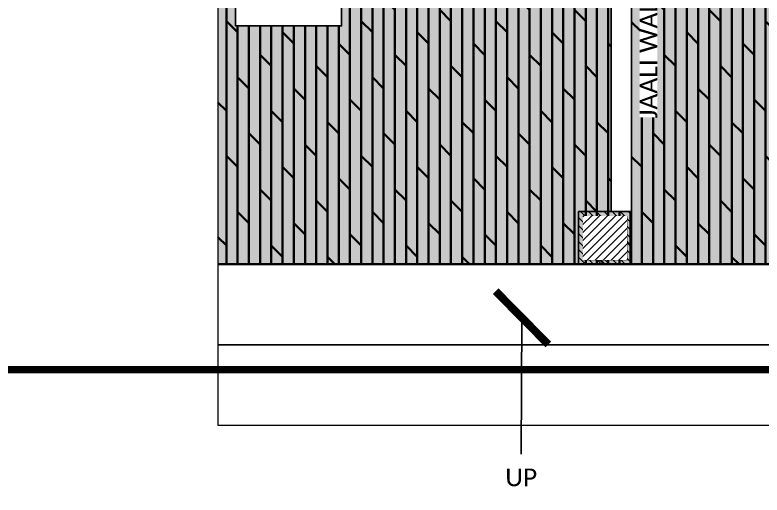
# Model space of a CAD drawing. Header units: millimetres. Extents: x -179928 to 528275, y -469666 to 511935.
# Drawn here: x 168550 to 172775, y 80000 to 82717 of the extents above; entities that cross this region are included whole.
import ezdxf

# ---------------------------------------------------------------- set-up
doc = ezdxf.new("R2010")
doc.units = ezdxf.units.MM
doc.set_wipeout_variables(frame=1)
doc.linetypes.add('DASHED', pattern=[0.75, 0.5, -0.25])
for name, color, linetype in [('ad-Arrow', 32, 'Continuous'), ('ad-Elevation 10', 8, 'Continuous'), ('ad-Furniture', 8, 'Continuous'), ('ad-MS Columns', 1, 'Continuous'), ('ad-Plinth', 8, 'Continuous'), ('ad-Primary Roof', 5, 'Continuous'), ('ad-RCC', 3, 'Continuous'), ('ad-RCC Hatch', 125, 'Continuous'), ('ad-Text main', 7, 'Continuous'), ('ad-Verandah', 33, 'Continuous')]:
    doc.layers.add(name, color=color, linetype=linetype)
doc.layers.add('ad-Landscape', color=94, linetype='Continuous', lineweight=35)
doc.styles.add('6 U T S R N_Corridor-Basement$0$Standard', font='arial.ttf')
doc.styles.get("Standard").update_dxf_attribs({"font": 'arial.ttf'})
doc.dimstyles.new('A-100-DIM-INT (MM-FT)', dxfattribs={"dimscale": 50, "dimtxt": 2.4, "dimasz": 1, "dimexe": 5, "dimexo": 100, "dimgap": 1, "dimtad": 0, "dimdec": 0, "dimdsep": 46, "dimtxsty": 'Standard', "dimblk": 'ARCHTICK', "dimcen": 0.025, "dimse1": 1, "dimse2": 1, "dimclrd": 256, "dimclre": 256, "dimclrt": 256, "dimazin": 2, "dimtfac": 1, "dimtdec": 0, "dimtix": 1, "dimtmove": 2, "dimatfit": 3, "dimldrblk": 'ARCHTICK', "dimfxl": 1, "dimtolj": 1, "dimtzin": 0, "dimarcsym": 0})

# ---------------------------------------------------------------- blocks, each defined once
blk = doc.blocks.new('1625E_Roof Plan')
at = {"layer": 'ad-Primary Roof', "linetype": 'DASHED', "ltscale": 2, "const_width": 40}
blk.add_lwpolyline([(12570, -2645), (2380, -2645), (7475, 2255)], close=True, dxfattribs=at)
blk = doc.blocks.new('A$C42b14ea2')
at = {"layer": 'ad-RCC Hatch', "transparency": 33554687}
h = blk.add_hatch(dxfattribs=at)
h.set_pattern_fill('ANSI31', color=256, scale=10)
h.set_pattern_definition([(45, (13250, 8645), (-22.45064, 22.45064), [])])
h.paths.add_polyline_path([(0, 0), (300, 0), (300, 300), (0, 300)])
at = {"layer": 'ad-RCC'}
blk.add_lwpolyline([(0, 0), (300, 0), (300, 300), (0, 300)], close=True, dxfattribs=at)
blk = doc.blocks.new('1625E_Columns')
at = {"layer": 'ad-RCC', "xscale": -1}
blk.add_blockref('A$C42b14ea2', (8540, -2050), dxfattribs=at)
blk = doc.blocks.new('zw$B0BD')
blk.add_wipeout([(0, 0), (250, 0), (250, -250), (0, -250)])
at = {"layer": 'ad-MS Columns'}
h = blk.add_hatch(dxfattribs=at)
h.set_pattern_fill('ANSI31', color=256, scale=10)
h.set_pattern_definition([(45, (4e-12, -250), (-22.4506, 22.4506), [])])
h.paths.add_polyline_path([(0, 0), (250, 0), (250, -250), (0, -250)])
at = {"layer": 'ad-MS Columns', "const_width": 1}
blk.add_lwpolyline([(0, 0), (250, 0), (250, -250), (0, -250)], close=True, dxfattribs=at)
blk = doc.blocks.new('zw$BD87')
at = {"layer": 'ad-MS Columns'}
blk.add_blockref('zw$B0BD', (-3855, -1775), dxfattribs=at)
blk = doc.blocks.new('_ArchTick')
at = {"color": 0, "linetype": 'ByBlock', "const_width": 0.15}
blk.add_lwpolyline([(-0.5, -0.5), (0.5, 0.5)], dxfattribs=at)
blk = doc.blocks.new('zw$D357')
at = {"layer": 'ad-Elevation 10', "insert": (210.4, -857.9), "char_height": 100, "width": 720.07, "attachment_point": 5, "rotation": 90, "style": '6 U T S R N_Corridor-Basement$0$Standard', "bg_fill": 3, "box_fill_scale": 1, "bg_fill_color": 257, "bg_fill_transparency": 0}
blk.add_mtext('{\\fCalibri Light|b0|i0|c0|p34;JAALI WALL}', dxfattribs=at)
blk.add_wipeout([(0, 0), (115, 0), (115, -1750), (0, -1750)])
at = {"layer": 'ad-Elevation 10'}
blk.add_lwpolyline([(115, -1750), (115, 0), (0, 0), (0, -1750)], close=True, dxfattribs=at)
blk = doc.blocks.new('zw$3FE3')
blk.add_wipeout([(-300, -300), (-300, 300), (300, 300), (300, -300)])
at = {"layer": 'ad-Furniture'}
blk.add_lwpolyline([(-300, -300), (300, -300), (300, 300), (-300, 300)], close=True, dxfattribs=at)
at = {"layer": 'ad-Furniture', "insert": (0, 0), "char_height": 100, "width": 393.189, "attachment_point": 5, "bg_fill": 2}
blk.add_mtext('\\pxqc;W.M', dxfattribs=at)
blk = doc.blocks.new('A$C92fa9908')
at = {"layer": 'ad-Verandah', "lineweight": 9}
blk.add_lwpolyline([(13650, 4745), (12120, 4745), (12120, 0), (6200, 0), (6200, -2045), (13650, -2045)], close=True, dxfattribs=at)
blk = doc.blocks.new('zw$C194')
at = {"layer": 'ad-Plinth', "ltscale": 5}
blk.add_blockref('A$C92fa9908', (-28341.2, -345403.9), dxfattribs=at)
blk = doc.blocks.new("Villa's Boundary")
at = {"ltscale": 5}
blk.add_blockref('zw$C194', (191838.8, 428758.8), dxfattribs=at)
blk = doc.blocks.new('1625_East Villa')
at = {"transparency": 33554559}
h = blk.add_hatch(color=43, dxfattribs=at)
h.dxf.hatch_style = 1
h.paths.add_polyline_path([(13640, 4745), (12120, 4745), (12120, 0), (6200, 0), (6200, -2050), (13640, -2050)])
at = {"layer": 'ad-Landscape', "transparency": 33554687}
h = blk.add_hatch(dxfattribs=at)
h.set_pattern_fill('DOLMIT', color=44, scale=10, angle=90)
h.set_pattern_definition([(90, (-1084315.54, 674820.024), (-63.5, 5e-14), []), (135, (-1084315.54, 674820.02), (-126.999913, -126.999913), [89.80256, -179.605122])])
h.paths.add_polyline_path([(13640, 4745), (12120, 4745), (12120, 0), (6200, 0), (6200, -2050), (13640, -2050)])
at = {"layer": 'ad-Verandah', "lineweight": 9}
for points in [[(13640, 4745), (12120, 4745), (12120, 0), (6200, 0), (6200, -2050), (13640, -2050)], [(6200, -2050), (6200, -2505), (9750, -2505), (9750, -2050)], [(6200, -2505), (6200, -2960), (9750, -2960), (9750, -2505)]]:
    blk.add_lwpolyline(points, close=True, dxfattribs=at)
at = {"layer": 'ad-Text main', "insert": (7915.7, -3255.2), "char_height": 100, "width": 207.6, "attachment_point": 5, "style": '6 U T S R N_Corridor-Basement$0$Standard', "bg_fill": 2}
blk.add_mtext('{\\fCalibri Light|b0|i0|c0|p34;UP}', dxfattribs=at)
at = {"layer": 'ad-Arrow'}
blk.add_leader([(7920, -2351.7, 0), (7915, -3123.3)], dimstyle='A-100-DIM-INT (MM-FT)', override={"dimscale": 1, "dimasz": 300, "dimgap": 50, "dimtad": 0}, dxfattribs=at)
at = {"layer": 'ad-Furniture'}
for name, p in [('zw$D357', (8425, 0)), ('zw$3FE3', (6600, -400))]:
    blk.add_blockref(name, p, dxfattribs=at)
blk.add_blockref('1625E_Roof Plan', (0, 0))
blk.add_blockref('1625E_Columns', (0, 0))
at = {"layer": 'ad-MS Columns'}
blk.add_blockref('zw$BD87', (12120, 0), dxfattribs=at)
blk = doc.blocks.new("All Plot's Villa Plans")
at = {"ltscale": 5}
blk.add_blockref('1625_East Villa', (163497.6, 83354.9), dxfattribs=at)

msp = doc.modelspace()

# ---------------------------------------------------------------- block references
at = {"ltscale": 5}
msp.add_blockref("Villa's Boundary", (0, 0), dxfattribs=at)

# ---------------------------------------------------------------- next in the draw order: block references
msp.add_blockref("All Plot's Villa Plans", (0, 0), dxfattribs=at)

doc.saveas('drawing.dxf')
